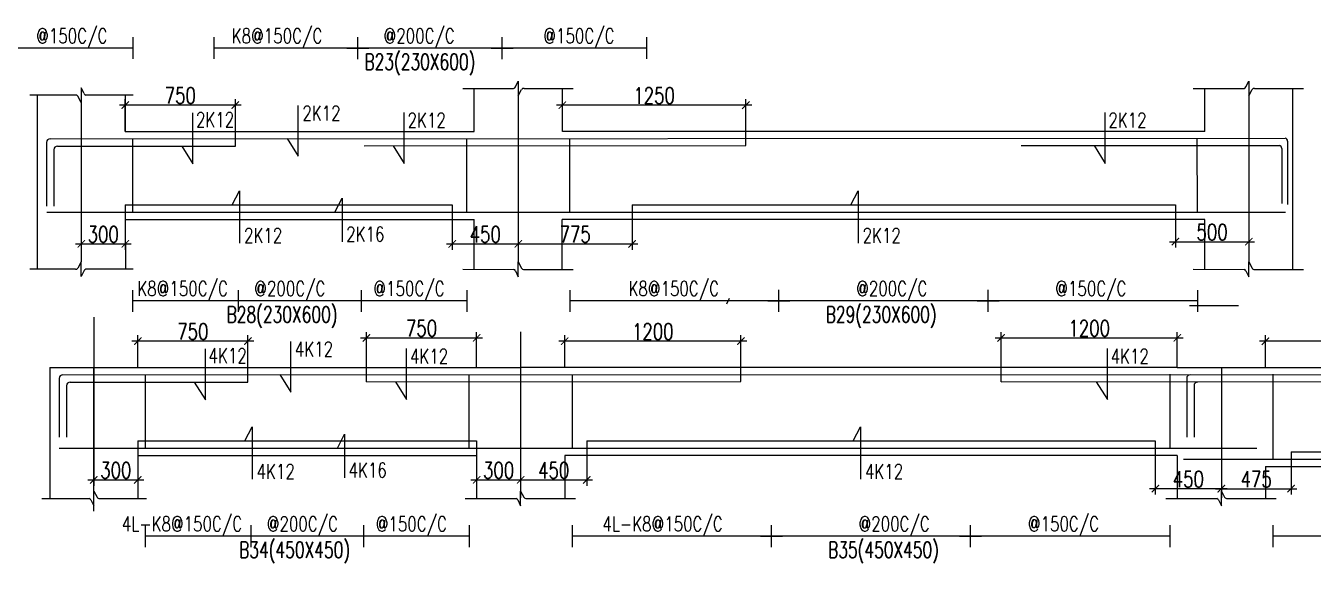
# Model space of a CAD drawing. Header units: inches. Extents: x 5501426 to 5570916, y 463710 to 505098.
# Drawn here: x 5518980 to 5527751, y 469138 to 472798 of the extents above; entities that cross this region are included whole.
import ezdxf

# ---------------------------------------------------------------- set-up
doc = ezdxf.new("R2010")
doc.units = ezdxf.units.IN
doc.header["$LTSCALE"] = 700
doc.header["$MEASUREMENT"] = 0
doc.header["$PDMODE"] = 2
doc.header["$PDSIZE"] = 75
doc.linetypes.add('CONTINULUS', pattern=[0])
doc.layers.get('0').update_dxf_attribs({"color": 1})
doc.layers.get('DEFPOINTS').update_dxf_attribs({"color": 250})
for name, color, linetype in [('COLUMN', 5, 'Continuous'), ('M-BEAM', 4, 'Continuous'), ('MC-ARROW', 8, 'Continuous'), ('MC-STIRRUPS-LINE', 252, 'Continuous'), ('STR-Beam Number', 6, 'Continuous'), ('STR-Column', 5, 'Continuous'), ('STR-Steel Text', 84, 'Continuous'), ('STR-STIRRUPS-LINE', 252, 'Continuous')]:
    doc.layers.add(name, color=color, linetype=linetype)
doc.layers.add('MC-DIMENTION', color=9, linetype='Continuous', lineweight=9)
doc.layers.add('STR-Reinf', color=2, linetype='Continuous', lineweight=15)
doc.styles.add('ROMANS', font='romans.shx', dxfattribs={"width": 0.75})
doc.styles.add('S', font='SIMPLEX.shx', dxfattribs={"width": 0.75})
doc.dimstyles.new('100-2.5', dxfattribs={"dimscale": 100, "dimtxt": 2.25, "dimasz": 1.25, "dimexe": 1.25, "dimexo": 1.2, "dimgap": 0.75, "dimtad": 1, "dimdec": 0, "dimzin": 9, "dimdsep": 46, "dimtxsty": 'ROMANS', "dimblk1": 'ARCHTICK', "dimblk2": 'ARCHTICK', "dimsah": 1, "dimcen": 0, "dimdle": 1.25, "dimclrd": 1, "dimclre": 1, "dimclrt": 3, "dimadec": 0, "dimazin": 0, "dimtfac": 1, "dimtdec": 0, "dimtmove": 0, "dimatfit": 3, "dimldrblk": 'ARCHTICK', "dimfxl": 1, "dimtolj": 1, "dimtzin": 0, "dimlwd": -1, "dimlwe": -1, "dimarcsym": 0})

# ---------------------------------------------------------------- blocks, each defined once
blk = doc.blocks.new('_ARCHTICK')
at = {"color": 0, "linetype": 'ByBlock', "const_width": 0.15}
blk.add_lwpolyline([(-0.5, -0.5), (0.5, 0.5)], dxfattribs=at)
blk = doc.blocks.new('*D892')
at = {"layer": 'DEFPOINTS', "color": 0, "linetype": 'CONTINULUS'}
for p in [(5519657.5, 472257.3), (5519657.5, 472078.2), (5520407.5, 471978.2)]:
    blk.add_point(p, dxfattribs=at)
at = {"layer": 'MC-DIMENTION', "color": 251}
for p, q in [((5520447.5, 472257.3), (5519617.5, 472257.3)), ((5519657.5, 472078.2), (5519657.5, 472297.3)), ((5520407.5, 471978.2), (5520407.5, 472297.3))]:
    blk.add_line(p, q, dxfattribs=at)
at = {"layer": 'MC-DIMENTION', "color": 251, "linetype": 'ByBlock', "xscale": 50, "yscale": 50, "zscale": 50, "rotation": 180}
blk.add_blockref('_ARCHTICK', (5519657.5, 472257.3), dxfattribs=at)
at = {"layer": 'MC-DIMENTION', "color": 251, "linetype": 'ByBlock', "xscale": 50, "yscale": 50, "zscale": 50}
blk.add_blockref('_ARCHTICK', (5520407.5, 472257.3), dxfattribs=at)
at = {"layer": 'MC-DIMENTION', "color": 3, "linetype": 'CONTINULUS', "ltscale": 0.05, "insert": (5520032.5, 472322.3), "char_height": 110, "attachment_point": 5, "style": 'ROMANS'}
blk.add_mtext('\\A1;750', dxfattribs=at)
blk = doc.blocks.new('*D893')
at = {"layer": 'DEFPOINTS', "color": 0, "linetype": 'CONTINULUS'}
for p in [(5519657.5, 471578.2), (5519357.8, 471527.4), (5519657.5, 471312.2)]:
    blk.add_point(p, dxfattribs=at)
at = {"layer": 'MC-DIMENTION', "color": 251}
for p, q in [((5519657.5, 471578.2), (5519657.5, 471272.2)), ((5519357.8, 471527.4), (5519357.8, 471272.2)), ((5519317.8, 471312.2), (5519697.5, 471312.2))]:
    blk.add_line(p, q, dxfattribs=at)
at = {"layer": 'MC-DIMENTION', "color": 251, "linetype": 'ByBlock', "xscale": 50, "yscale": 50, "zscale": 50, "rotation": 180}
blk.add_blockref('_ARCHTICK', (5519357.8, 471312.2), dxfattribs=at)
at = {"layer": 'MC-DIMENTION', "color": 251, "linetype": 'ByBlock', "xscale": 50, "yscale": 50, "zscale": 50}
blk.add_blockref('_ARCHTICK', (5519657.5, 471312.2), dxfattribs=at)
at = {"layer": 'MC-DIMENTION', "color": 3, "linetype": 'CONTINULUS', "ltscale": 0.05, "insert": (5519507.6, 471377.2), "char_height": 110, "attachment_point": 5, "style": 'ROMANS'}
blk.add_mtext('\\A1;300', dxfattribs=at)
blk = doc.blocks.new('*D894')
at = {"layer": 'DEFPOINTS', "color": 0, "linetype": 'CONTINULUS'}
for p in [(5523110.4, 471578.2), (5522335.2, 471527.4), (5523110.4, 471312.2)]:
    blk.add_point(p, dxfattribs=at)
at = {"layer": 'MC-DIMENTION', "color": 251}
for p, q in [((5523110.4, 471578.2), (5523110.4, 471272.2)), ((5522335.2, 471527.4), (5522335.2, 471272.2)), ((5522295.2, 471312.2), (5523150.4, 471312.2))]:
    blk.add_line(p, q, dxfattribs=at)
at = {"layer": 'MC-DIMENTION', "color": 251, "linetype": 'ByBlock', "xscale": 50, "yscale": 50, "zscale": 50, "rotation": 180}
blk.add_blockref('_ARCHTICK', (5522335.2, 471312.2), dxfattribs=at)
at = {"layer": 'MC-DIMENTION', "color": 251, "linetype": 'ByBlock', "xscale": 50, "yscale": 50, "zscale": 50}
blk.add_blockref('_ARCHTICK', (5523110.4, 471312.2), dxfattribs=at)
at = {"layer": 'MC-DIMENTION', "color": 3, "linetype": 'CONTINULUS', "ltscale": 0.05, "insert": (5522722.8, 471377.2), "char_height": 110, "attachment_point": 5, "style": 'ROMANS'}
blk.add_mtext('\\A1;775', dxfattribs=at)
blk = doc.blocks.new('*D895')
at = {"layer": 'DEFPOINTS', "color": 0, "linetype": 'CONTINULUS'}
for p in [(5522635.3, 472256.8), (5522635.3, 472078.2), (5523885.4, 471981.9)]:
    blk.add_point(p, dxfattribs=at)
at = {"layer": 'MC-DIMENTION', "color": 251}
for p, q in [((5523925.4, 472256.8), (5522595.3, 472256.8)), ((5522635.3, 472078.2), (5522635.3, 472296.8)), ((5523885.4, 471981.9), (5523885.4, 472296.8))]:
    blk.add_line(p, q, dxfattribs=at)
at = {"layer": 'MC-DIMENTION', "color": 251, "linetype": 'ByBlock', "xscale": 50, "yscale": 50, "zscale": 50, "rotation": 180}
blk.add_blockref('_ARCHTICK', (5522635.3, 472256.8), dxfattribs=at)
at = {"layer": 'MC-DIMENTION', "color": 251, "linetype": 'ByBlock', "xscale": 50, "yscale": 50, "zscale": 50}
blk.add_blockref('_ARCHTICK', (5523885.4, 472256.8), dxfattribs=at)
at = {"layer": 'MC-DIMENTION', "color": 3, "linetype": 'CONTINULUS', "ltscale": 0.05, "insert": (5523260.4, 472321.8), "char_height": 110, "attachment_point": 5, "style": 'ROMANS'}
blk.add_mtext('\\A1;1250', dxfattribs=at)
blk = doc.blocks.new('*D899')
at = {"layer": 'DEFPOINTS', "color": 0, "linetype": 'CONTINULUS'}
for p in [(5521885.1, 471578.2), (5522335.2, 471527.4), (5522335.2, 471312.2)]:
    blk.add_point(p, dxfattribs=at)
at = {"layer": 'MC-DIMENTION', "color": 251}
for p, q in [((5521885.1, 471578.2), (5521885.1, 471272.2)), ((5522335.2, 471527.4), (5522335.2, 471272.2)), ((5521845.1, 471312.2), (5522375.2, 471312.2))]:
    blk.add_line(p, q, dxfattribs=at)
at = {"layer": 'MC-DIMENTION', "color": 251, "linetype": 'ByBlock', "xscale": 50, "yscale": 50, "zscale": 50, "rotation": 180}
blk.add_blockref('_ARCHTICK', (5521885.1, 471312.2), dxfattribs=at)
at = {"layer": 'MC-DIMENTION', "color": 251, "linetype": 'ByBlock', "xscale": 50, "yscale": 50, "zscale": 50}
blk.add_blockref('_ARCHTICK', (5522335.2, 471312.2), dxfattribs=at)
at = {"layer": 'MC-DIMENTION', "color": 3, "linetype": 'CONTINULUS', "ltscale": 0.05, "insert": (5522110.1, 471377.2), "char_height": 110, "attachment_point": 5, "style": 'ROMANS'}
blk.add_mtext('\\A1;450', dxfattribs=at)
blk = doc.blocks.new('*D900')
at = {"layer": 'DEFPOINTS', "color": 0, "linetype": 'CONTINULUS'}
for p in [(5526811.7, 471578.2), (5527311.8, 471528.2), (5527311.8, 471327.3)]:
    blk.add_point(p, dxfattribs=at)
at = {"layer": 'MC-DIMENTION', "color": 251}
for p, q in [((5526811.7, 471578.2), (5526811.7, 471287.3)), ((5527311.8, 471528.2), (5527311.8, 471287.3)), ((5526771.7, 471327.3), (5527351.8, 471327.3))]:
    blk.add_line(p, q, dxfattribs=at)
at = {"layer": 'MC-DIMENTION', "color": 251, "linetype": 'ByBlock', "xscale": 50, "yscale": 50, "zscale": 50, "rotation": 180}
blk.add_blockref('_ARCHTICK', (5526811.7, 471327.3), dxfattribs=at)
at = {"layer": 'MC-DIMENTION', "color": 251, "linetype": 'ByBlock', "xscale": 50, "yscale": 50, "zscale": 50}
blk.add_blockref('_ARCHTICK', (5527311.8, 471327.3), dxfattribs=at)
at = {"layer": 'MC-DIMENTION', "color": 3, "linetype": 'CONTINULUS', "ltscale": 0.05, "insert": (5527061.7, 471392.3), "char_height": 110, "attachment_point": 5, "style": 'ROMANS'}
blk.add_mtext('\\A1;500', dxfattribs=at)
blk = doc.blocks.new('*D923')
at = {"layer": 'DEFPOINTS', "color": 0, "linetype": 'CONTINULUS'}
for p in [(5519743, 470650.4), (5519743, 470471.3), (5520493, 470371.3)]:
    blk.add_point(p, dxfattribs=at)
at = {"layer": 'MC-DIMENTION', "color": 251}
for p, q in [((5519743, 470471.3), (5519743, 470690.4)), ((5520493, 470371.3), (5520493, 470690.4)), ((5520533, 470650.4), (5519703, 470650.4))]:
    blk.add_line(p, q, dxfattribs=at)
at = {"layer": 'MC-DIMENTION', "color": 251, "linetype": 'ByBlock', "xscale": 50, "yscale": 50, "zscale": 50, "rotation": 180}
blk.add_blockref('_ARCHTICK', (5519743, 470650.4), dxfattribs=at)
at = {"layer": 'MC-DIMENTION', "color": 251, "linetype": 'ByBlock', "xscale": 50, "yscale": 50, "zscale": 50}
blk.add_blockref('_ARCHTICK', (5520493, 470650.4), dxfattribs=at)
at = {"layer": 'MC-DIMENTION', "color": 3, "linetype": 'CONTINULUS', "ltscale": 0.05, "insert": (5520118, 470715.4), "char_height": 110, "attachment_point": 5, "style": 'ROMANS'}
blk.add_mtext('\\A1;750', dxfattribs=at)
blk = doc.blocks.new('*D924')
at = {"layer": 'DEFPOINTS', "color": 0, "linetype": 'CONTINULUS'}
for p in [(5519743, 469971.3), (5519443.2, 469920.6), (5519743, 469705.4)]:
    blk.add_point(p, dxfattribs=at)
at = {"layer": 'MC-DIMENTION', "color": 251}
for p, q in [((5519743, 469971.3), (5519743, 469665.4)), ((5519443.2, 469920.6), (5519443.2, 469665.4)), ((5519403.2, 469705.4), (5519783, 469705.4))]:
    blk.add_line(p, q, dxfattribs=at)
at = {"layer": 'MC-DIMENTION', "color": 251, "linetype": 'ByBlock', "xscale": 50, "yscale": 50, "zscale": 50, "rotation": 180}
blk.add_blockref('_ARCHTICK', (5519443.2, 469705.4), dxfattribs=at)
at = {"layer": 'MC-DIMENTION', "color": 251, "linetype": 'ByBlock', "xscale": 50, "yscale": 50, "zscale": 50}
blk.add_blockref('_ARCHTICK', (5519743, 469705.4), dxfattribs=at)
at = {"layer": 'MC-DIMENTION', "color": 3, "linetype": 'CONTINULUS', "ltscale": 0.05, "insert": (5519593.1, 469770.4), "char_height": 110, "attachment_point": 5, "style": 'ROMANS'}
blk.add_mtext('\\A1;300', dxfattribs=at)
blk = doc.blocks.new('*D925')
at = {"layer": 'DEFPOINTS', "color": 0, "linetype": 'CONTINULUS'}
for p in [(5522801.4, 469971.3), (5522351.1, 469871.3), (5522801.4, 469705.3)]:
    blk.add_point(p, dxfattribs=at)
at = {"layer": 'MC-DIMENTION', "color": 251}
for p, q in [((5522801.4, 469971.3), (5522801.4, 469665.3)), ((5522351.1, 469871.3), (5522351.1, 469665.3)), ((5522311.1, 469705.3), (5522841.4, 469705.3))]:
    blk.add_line(p, q, dxfattribs=at)
at = {"layer": 'MC-DIMENTION', "color": 251, "linetype": 'ByBlock', "xscale": 50, "yscale": 50, "zscale": 50, "rotation": 180}
blk.add_blockref('_ARCHTICK', (5522351.1, 469705.3), dxfattribs=at)
at = {"layer": 'MC-DIMENTION', "color": 251, "linetype": 'ByBlock', "xscale": 50, "yscale": 50, "zscale": 50}
blk.add_blockref('_ARCHTICK', (5522801.4, 469705.3), dxfattribs=at)
at = {"layer": 'MC-DIMENTION', "color": 3, "linetype": 'CONTINULUS', "ltscale": 0.05, "insert": (5522576.3, 469770.3), "char_height": 110, "attachment_point": 5, "style": 'ROMANS'}
blk.add_mtext('\\A1;450', dxfattribs=at)
blk = doc.blocks.new('*D926')
at = {"layer": 'DEFPOINTS', "color": 0, "linetype": 'CONTINULUS'}
for p in [(5522651.4, 470649.9), (5522651.4, 470471.3), (5523851.4, 470375.1)]:
    blk.add_point(p, dxfattribs=at)
at = {"layer": 'MC-DIMENTION', "color": 251}
for p, q in [((5522651.4, 470471.3), (5522651.4, 470689.9)), ((5523851.4, 470375.1), (5523851.4, 470689.9)), ((5523891.4, 470649.9), (5522611.4, 470649.9))]:
    blk.add_line(p, q, dxfattribs=at)
at = {"layer": 'MC-DIMENTION', "color": 251, "linetype": 'ByBlock', "xscale": 50, "yscale": 50, "zscale": 50, "rotation": 180}
blk.add_blockref('_ARCHTICK', (5522651.4, 470649.9), dxfattribs=at)
at = {"layer": 'MC-DIMENTION', "color": 251, "linetype": 'ByBlock', "xscale": 50, "yscale": 50, "zscale": 50}
blk.add_blockref('_ARCHTICK', (5523851.4, 470649.9), dxfattribs=at)
at = {"layer": 'MC-DIMENTION', "color": 3, "linetype": 'CONTINULUS', "ltscale": 0.05, "insert": (5523251.4, 470714.9), "char_height": 110, "attachment_point": 5, "style": 'ROMANS'}
blk.add_mtext('\\A1;1200', dxfattribs=at)
blk = doc.blocks.new('*D927')
at = {"layer": 'DEFPOINTS', "color": 0, "linetype": 'CONTINULUS'}
for p in [(5522051.1, 469971.3), (5522351.2, 469920.6), (5522351.2, 469705.4)]:
    blk.add_point(p, dxfattribs=at)
at = {"layer": 'MC-DIMENTION', "color": 251}
for p, q in [((5522051.1, 469971.3), (5522051.1, 469665.4)), ((5522351.2, 469920.6), (5522351.2, 469665.4)), ((5522011.1, 469705.4), (5522391.2, 469705.4))]:
    blk.add_line(p, q, dxfattribs=at)
at = {"layer": 'MC-DIMENTION', "color": 251, "linetype": 'ByBlock', "xscale": 50, "yscale": 50, "zscale": 50, "rotation": 180}
blk.add_blockref('_ARCHTICK', (5522051.1, 469705.4), dxfattribs=at)
at = {"layer": 'MC-DIMENTION', "color": 251, "linetype": 'ByBlock', "xscale": 50, "yscale": 50, "zscale": 50}
blk.add_blockref('_ARCHTICK', (5522351.2, 469705.4), dxfattribs=at)
at = {"layer": 'MC-DIMENTION', "color": 3, "linetype": 'CONTINULUS', "ltscale": 0.05, "insert": (5522201.2, 469770.4), "char_height": 110, "attachment_point": 5, "style": 'ROMANS'}
blk.add_mtext('\\A1;300', dxfattribs=at)
blk = doc.blocks.new('*D928')
at = {"layer": 'DEFPOINTS', "color": 0, "linetype": 'CONTINULUS'}
for p in [(5526675, 469971.3), (5527125.1, 469846.3), (5527125.1, 469645.8)]:
    blk.add_point(p, dxfattribs=at)
at = {"layer": 'MC-DIMENTION', "color": 251}
for p, q in [((5526675, 469971.3), (5526675, 469605.8)), ((5527125.1, 469846.3), (5527125.1, 469605.8)), ((5526635, 469645.8), (5527165.1, 469645.8))]:
    blk.add_line(p, q, dxfattribs=at)
at = {"layer": 'MC-DIMENTION', "color": 251, "linetype": 'ByBlock', "xscale": 50, "yscale": 50, "zscale": 50, "rotation": 180}
blk.add_blockref('_ARCHTICK', (5526675, 469645.8), dxfattribs=at)
at = {"layer": 'MC-DIMENTION', "color": 251, "linetype": 'ByBlock', "xscale": 50, "yscale": 50, "zscale": 50}
blk.add_blockref('_ARCHTICK', (5527125.1, 469645.8), dxfattribs=at)
at = {"layer": 'MC-DIMENTION', "color": 3, "linetype": 'CONTINULUS', "ltscale": 0.05, "insert": (5526900, 469710.8), "char_height": 110, "attachment_point": 5, "style": 'ROMANS'}
blk.add_mtext('\\A1;450', dxfattribs=at)
blk = doc.blocks.new('*D930')
at = {"layer": 'DEFPOINTS', "color": 0, "linetype": 'CONTINULUS'}
for p in [(5522051.1, 470672.3), (5522051.1, 470471.3), (5521301.1, 470374)]:
    blk.add_point(p, dxfattribs=at)
at = {"layer": 'MC-DIMENTION', "color": 251}
for p, q in [((5521261.1, 470672.3), (5522091.1, 470672.3)), ((5521301.1, 470374), (5521301.1, 470712.3)), ((5522051.1, 470471.3), (5522051.1, 470712.3))]:
    blk.add_line(p, q, dxfattribs=at)
at = {"layer": 'MC-DIMENTION', "color": 251, "linetype": 'ByBlock', "xscale": 50, "yscale": 50, "zscale": 50, "rotation": 180}
blk.add_blockref('_ARCHTICK', (5521301.1, 470672.3), dxfattribs=at)
at = {"layer": 'MC-DIMENTION', "color": 251, "linetype": 'ByBlock', "xscale": 50, "yscale": 50, "zscale": 50}
blk.add_blockref('_ARCHTICK', (5522051.1, 470672.3), dxfattribs=at)
at = {"layer": 'MC-DIMENTION', "color": 3, "linetype": 'CONTINULUS', "ltscale": 0.05, "insert": (5521676.1, 470737.3), "char_height": 110, "attachment_point": 5, "style": 'ROMANS'}
blk.add_mtext('\\A1;750', dxfattribs=at)
blk = doc.blocks.new('*D931')
at = {"layer": 'DEFPOINTS', "color": 0, "linetype": 'CONTINULUS'}
for p in [(5527425.1, 470649.9), (5527425.1, 470471.3), (5528650.1, 470375.1)]:
    blk.add_point(p, dxfattribs=at)
at = {"layer": 'MC-DIMENTION', "color": 251}
for p, q in [((5527425.1, 470471.3), (5527425.1, 470689.9)), ((5528650.1, 470375.1), (5528650.1, 470689.9)), ((5528690.1, 470649.9), (5527385.1, 470649.9))]:
    blk.add_line(p, q, dxfattribs=at)
at = {"layer": 'MC-DIMENTION', "color": 251, "linetype": 'ByBlock', "xscale": 50, "yscale": 50, "zscale": 50, "rotation": 180}
blk.add_blockref('_ARCHTICK', (5527425.1, 470649.9), dxfattribs=at)
at = {"layer": 'MC-DIMENTION', "color": 251, "linetype": 'ByBlock', "xscale": 50, "yscale": 50, "zscale": 50}
blk.add_blockref('_ARCHTICK', (5528650.1, 470649.9), dxfattribs=at)
at = {"layer": 'MC-DIMENTION', "color": 3, "linetype": 'CONTINULUS', "ltscale": 0.05, "insert": (5528037.6, 470714.9), "char_height": 110, "attachment_point": 5, "style": 'ROMANS'}
blk.add_mtext('\\A1;1225', dxfattribs=at)
blk = doc.blocks.new('*D932')
at = {"layer": 'DEFPOINTS', "color": 0, "linetype": 'CONTINULUS'}
for p in [(5526824.8, 470672.3), (5526824.8, 470471.3), (5525624.8, 470374)]:
    blk.add_point(p, dxfattribs=at)
at = {"layer": 'MC-DIMENTION', "color": 251}
for p, q in [((5525584.8, 470672.3), (5526864.8, 470672.3)), ((5525624.8, 470374), (5525624.8, 470712.3)), ((5526824.8, 470471.3), (5526824.8, 470712.3))]:
    blk.add_line(p, q, dxfattribs=at)
at = {"layer": 'MC-DIMENTION', "color": 251, "linetype": 'ByBlock', "xscale": 50, "yscale": 50, "zscale": 50, "rotation": 180}
blk.add_blockref('_ARCHTICK', (5525624.8, 470672.3), dxfattribs=at)
at = {"layer": 'MC-DIMENTION', "color": 251, "linetype": 'ByBlock', "xscale": 50, "yscale": 50, "zscale": 50}
blk.add_blockref('_ARCHTICK', (5526824.8, 470672.3), dxfattribs=at)
at = {"layer": 'MC-DIMENTION', "color": 3, "linetype": 'CONTINULUS', "ltscale": 0.05, "insert": (5526224.8, 470737.3), "char_height": 110, "attachment_point": 5, "style": 'ROMANS'}
blk.add_mtext('\\A1;1200', dxfattribs=at)
blk = doc.blocks.new('*D934')
at = {"layer": 'DEFPOINTS', "color": 0, "linetype": 'CONTINULUS'}
for p in [(5527600.1, 469896.3), (5527124.8, 469796.3), (5527600.1, 469645.5)]:
    blk.add_point(p, dxfattribs=at)
at = {"layer": 'MC-DIMENTION', "color": 251}
for p, q in [((5527600.1, 469896.3), (5527600.1, 469605.5)), ((5527124.8, 469796.3), (5527124.8, 469605.5)), ((5527084.8, 469645.5), (5527640.1, 469645.5))]:
    blk.add_line(p, q, dxfattribs=at)
at = {"layer": 'MC-DIMENTION', "color": 251, "linetype": 'ByBlock', "xscale": 50, "yscale": 50, "zscale": 50, "rotation": 180}
blk.add_blockref('_ARCHTICK', (5527124.8, 469645.5), dxfattribs=at)
at = {"layer": 'MC-DIMENTION', "color": 251, "linetype": 'ByBlock', "xscale": 50, "yscale": 50, "zscale": 50}
blk.add_blockref('_ARCHTICK', (5527600.1, 469645.5), dxfattribs=at)
at = {"layer": 'MC-DIMENTION', "color": 3, "linetype": 'CONTINULUS', "ltscale": 0.05, "insert": (5527362.4, 469710.5), "char_height": 110, "attachment_point": 5, "style": 'ROMANS'}
blk.add_mtext('\\A1;475', dxfattribs=at)

msp = doc.modelspace()

# ---------------------------------------------------------------- linework, layer by layer
at = {"color": 8, "linetype": 'ByBlock', "lineweight": 0}
for p, q in [((5519710.1, 472645.1, -100150.3), (5517205, 472645.1, -87005.5)), ((5523208.1, 472645.1, 146.2), (5520260.7, 472645.1, 12291.2)), ((5519377.2, 472335.2, -17), (5519357.4, 472375.3, -17)), ((5519357.4, 472375.3, -17), (5519357.4, 472274.4, -17)), ((5521956.6, 472370.8, 13002.2), (5522303.6, 472370.9, 12990.7)), ((5522315.3, 472380.9, 12990.7), (5522335.1, 472421, 12990.7)), ((5522335.1, 472421, 12990.7), (5522335.1, 472320.1, 12990.7)), ((5522335.1, 472320.1, 12990.7), (5522357.3, 472362.8, 12990.7)), ((5522374.7, 472370.9, 12990.7), (5522708.7, 472371, 12970.9)), ((5526933.2, 472370.8, 12686.2), (5527280.2, 472370.9, 12672.2)), ((5527292, 472380.9, 12672.2), (5527311.8, 472421, 12672.2)), ((5527311.8, 472421, 12672.2), (5527311.8, 472320.1, 12672.2)), ((5527311.8, 472320.1, 12672.2), (5527334, 472362.8, 12672.2)), ((5527351.4, 472370.9, 12672.2), (5527685.2, 472371, 12647.2)), ((5519317.8, 472325.2, -17), (5519006.8, 472325.2, -18)), ((5519357.4, 472274.4, -17), (5519335.2, 472317.1, -17)), ((5519357.4, 472274.4, -17), (5519357.9, 471189.9, -9.5)), ((5519712, 472325.3, -30.4), (5519388.9, 472325.2, -17)), ((5522335.1, 472320.1, 12990.7), (5522335.1, 471189.6, 12990.7)), ((5527311.8, 472320.1, 12672.2), (5527311.8, 471189.6, 12672.2)), ((5519317.9, 471140, 0.1), (5519007, 471140, -0.9)), ((5519357.5, 471190.8, 0.1), (5519335.3, 471148, 0.1)), ((5519357.5, 471089.8, 0.1), (5519357.5, 471190.8, 0.1)), ((5519377.3, 471130, 0.1), (5519357.5, 471089.8, 0.1)), ((5519712.2, 471139.9, -13.3), (5519389.1, 471139.9, 0.1)), ((5521956.6, 471139.1, 13002.2), (5522303.6, 471138.8, 12990.7)), ((5522315.3, 471128.8, 12990.7), (5522335.1, 471088.7, 12990.7)), ((5522335.1, 471088.7, 12990.7), (5522335.1, 471189.6, 12990.7)), ((5522335.1, 471189.6, 12990.7), (5522357.3, 471146.9, 12990.7)), ((5522374.7, 471138.8, 12990.7), (5522708.7, 471138.9, 12970.9)), ((5526933.2, 471139.1, 12686.2), (5527280.2, 471138.8, 12672.2)), ((5527292, 471128.8, 12672.2), (5527311.8, 471088.7, 12672.2)), ((5527311.8, 471088.7, 12672.2), (5527311.8, 471189.6, 12672.2)), ((5527311.8, 471189.6, 12672.2), (5527334, 471146.9, 12672.2)), ((5527351.4, 471138.8, 12672.2), (5527685.2, 471138.9, 12647.2)), ((5523755.4, 470903.4, 12691.7), (5523775.2, 470943.5, 12691.7)), ((5521985.1, 470924.1, 13013.3), (5519707.5, 470924.1, -21.9)), ((5526961.4, 470924.1, 12639.9), (5522685.4, 470924.1, 12990.7)), ((5526908.1, 470893.4, 12379.5), (5527242.1, 470893.5, 12359.7)), ((5522351.2, 470713.3, -1069.7), (5522351.2, 469582.8, -1069.7)), ((5527125.1, 470471.3, -1524.3), (5527125.1, 469582.8, -1524.3)), ((5519442.9, 469528.5, -164.5), (5519442.9, 469629.4, -164.5)), ((5519442.9, 469629.4, -164.5), (5519465.1, 469586.7, -164.5)), ((5522351.2, 469528.5, -1069.7), (5522351.2, 469629.4, -1069.7)), ((5522351.2, 469629.4, -1069.7), (5522373.4, 469586.7, -1069.7)), ((5527124.8, 469528.5, -1518), (5527124.8, 469629.4, -1518)), ((5527124.8, 469629.4, -1518), (5527147, 469586.7, -1518)), ((5519090.2, 469578.7, -743.6), (5519411.3, 469578.6, -164.5)), ((5519423.1, 469568.6, -164.5), (5519442.9, 469528.5, -164.5)), ((5519482.5, 469578.6, -164.5), (5519801.8, 469578.5, -782.6)), ((5521972.6, 469578.7, -1058.3), (5522319.6, 469578.6, -1069.7)), ((5522331.4, 469568.6, -1069.7), (5522351.2, 469528.5, -1069.7)), ((5522390.8, 469578.6, -1069.7), (5522724.8, 469578.5, -1089.5)), ((5526746.3, 469578.7, -1506.6), (5527093.3, 469578.6, -1518)), ((5527105, 469568.6, -1518), (5527124.8, 469528.5, -1518)), ((5527164.4, 469578.6, -1518), (5527498.4, 469578.5, -1537.8)), ((5522001.1, 469322.1, -1047.2), (5519793, 469322.1, -1059.8)), ((5526774.7, 469322.1, -1556.7), (5522701.4, 469322.1, -1069.7)), ((5531772.3, 469322.1, 12523.9), (5527475.5, 469322.1, -1388.2))]:
    msp.add_line(p, q, dxfattribs=at)
for centre, radius, start, end in [((5522299.8, 472387.3, 12990.7), 16.8, 282.864, 337.63999), ((5522371.9, 472354.1, 12990.7), 17, 80.51878, 149.1919), ((5527276.5, 472387.3, 12672.2), 16.8, 282.864, 337.63999), ((5527348.6, 472354.1, 12672.2), 17, 80.51878, 149.1919), ((5519320.6, 472308.4, -17), 17, 30.8081, 99.48122), ((5519392.7, 472341.5, -17), 16.8, 202.36001, 257.136), ((5519320.7, 471156.7, 0.1), 17, 260.51878, 329.1919), ((5519392.8, 471123.6, 0.1), 16.8, 102.864, 157.63999), ((5522299.8, 471122.4, 12990.7), 16.8, 22.36001, 77.136), ((5522371.9, 471155.6, 12990.7), 17, 210.8081, 279.48122), ((5527276.5, 471122.4, 12672.2), 16.8, 22.36001, 77.136), ((5527348.6, 471155.6, 12672.2), 17, 210.8081, 279.48122), ((5519407.6, 469562.2, -164.5), 16.8, 22.36001, 77.136), ((5519479.7, 469595.4, -164.5), 17, 210.8081, 279.48122), ((5522315.9, 469562.2, -1069.7), 16.8, 22.36001, 77.136), ((5522388, 469595.4, -1069.7), 17, 210.8081, 279.48122), ((5527089.5, 469562.2, -1518), 16.8, 22.36001, 77.136), ((5527161.6, 469595.4, -1518), 17, 210.8081, 279.48122)]:
    msp.add_arc(centre, radius, start, end, dxfattribs=at)
at = {"layer": 'COLUMN'}
for p, q in [((5519057.4, 472325.2, -16.8), (5519057.5, 471140, -11.6)), ((5519657.5, 472325.3, -20.1), (5519657.5, 472078.2, -17)), ((5519657.5, 471478.2, -17), (5519658.1, 471139.9, -6.1))]:
    msp.add_line(p, q, dxfattribs=at)
at = {"layer": 'M-BEAM'}
for p, q in [((5519657.5, 472078.2, -17), (5520437.5, 472078.2, -16.4)), ((5520437.5, 472078, -16.2), (5522035.1, 472078.2, 12982.2)), ((5527011.7, 472078, 12674.2), (5522635.3, 472078.2, 12991.6)), ((5519657.5, 471478.2, -16.9), (5522035.1, 471478.2, 12982.1)), ((5527011.7, 471478.2, 12670.8), (5522635.2, 471478.2, 12991.5)), ((5519142.9, 470471.3, -1055.3), (5520523, 470471.3, -1054.3)), ((5520523, 470471.2, -1054.1), (5522350.8, 470471.4, -1082.9)), ((5526825, 470471.1, -1522.3), (5522351.2, 470471.4, -1036.3)), ((5526824.8, 470471.1, -1522.3), (5532169.8, 470471.1, 12523.9)), ((5519743, 469871.3, -1054.8), (5522051.1, 469871.3, -1078.3)), ((5526825, 469871.3, -1525.8), (5522651.3, 469871.3, -1069)), ((5527425, 469796.3, -1514.5), (5531822.4, 469796.3, 12515.6))]:
    msp.add_line(p, q, dxfattribs=at)
at = {"layer": 'MC-ARROW', "lineweight": 13}
for points, elevation in [([(5520761.4, 472029.6), (5520836.6, 471908.8), (5520836.6, 472255.2)], -39.4), ([(5520042.4, 471978.2), (5520117.6, 471857.5), (5520117.6, 472203.8)], -10.3), ([(5521483.3, 471980.8), (5521558.5, 471860.1), (5521558.5, 472206.4)], -62.7), ([(5526257.6, 471981.3), (5526332.8, 471860.6), (5526332.8, 472207)], -61.9), ([(5520385.7, 471578.2), (5520435.7, 471674.4), (5520435.7, 471317.2)], -8.6), ([(5524600.1, 471578.2), (5524650, 471674.4), (5524650, 471317.2)], -12.3), ([(5521086.3, 471528.2), (5521136.2, 471624.4), (5521136.2, 471326.6)], -16.2), ([(5520127.9, 470371.3), (5520203.1, 470250.6), (5520203.1, 470597)], -1048.2), ([(5520710.2, 470422.7), (5520785.3, 470302), (5520785.3, 470648.4)], -1077.3), ([(5521499.4, 470373.9), (5521574.5, 470253.2), (5521574.5, 470599.6)], -1100.6), ([(5526273, 470373.9), (5526348.2, 470253.2), (5526348.2, 470599.6)], -513.8), ([(5520471.2, 469971.3), (5520521.1, 470067.6), (5520521.1, 469710.4)], -1046.5), ([(5524616.2, 469971.3), (5524666.1, 470067.6), (5524666.1, 469710.4)], -1050.2), ([(5521102.4, 469921.3), (5521152.3, 470017.6), (5521152.3, 469719.8)], -1054.1)]:
    msp.add_lwpolyline(points, dxfattribs=dict(at, elevation=elevation))
at = {"layer": 'MC-STIRRUPS-LINE', "lineweight": 13}
for p, q in [((5519707.5, 470998, -18.7), (5519707.5, 470850.3, -18.7)), ((5520427.9, 470998, -11.3), (5520427.9, 470850.3, -11.3)), ((5521264.7, 470998, 13002.6), (5521264.7, 470850.3, 13002.6)), ((5521985.1, 470998, 13013.3), (5521985.1, 470850.3, 13013.3)), ((5522685.4, 470998, 12994), (5522685.4, 470850.3, 12994)), ((5526961.4, 470998, 12639.9), (5526961.4, 470850.3, 12639.9)), ((5519793, 469396, -1056.6), (5519793, 469248.2, -1056.6)), ((5520513.4, 469396, -1049.2), (5520513.4, 469248.2, -1049.2)), ((5521280.7, 469396, -1057.8), (5521280.7, 469248.2, -1057.8)), ((5522001.1, 469396, -1047.2), (5522001.1, 469248.2, -1047.2)), ((5522701.4, 469396, -1066.5), (5522701.4, 469248.2, -1066.5)), ((5526774.7, 469396, -1556.7), (5526774.7, 469248.2, -1556.7)), ((5527475.5, 469396, -1385), (5527475.5, 469248.2, -1385))]:
    msp.add_line(p, q, dxfattribs=at)
at = {"layer": 'STR-Column'}
for p, q in [((5522035.1, 472078.2, 12983), (5522035, 472370.9, 12995.5)), ((5522635.3, 472078.2, 12994.2), (5522635.4, 472371, 12999.1)), ((5527011.7, 472078.2, 12667), (5527011.6, 472370.9, 12679.5)), ((5527611.7, 471138.9, 12657.3), (5527611.9, 472371, 12675.4)), ((5522035.1, 471139, 12993.6), (5522035.1, 471478.2, 12978.6)), ((5522635.2, 471138.9, 12981), (5522635.2, 471478.2, 12986.6)), ((5527011.7, 471139, 12677.6), (5527011.7, 471478.2, 12662.7)), ((5519142.9, 470471.3, -763.4), (5519142.9, 469578.6, -753.6)), ((5519742.9, 469871.3, -167), (5519743, 469578.5, -158.6)), ((5522051.1, 469871.3, -1077.5), (5522051.1, 469578.6, -1065)), ((5522651.4, 469871.3, -1066.3), (5522651.5, 469578.5, -1061.4)), ((5526824.8, 469871.3, -1525.8), (5526824.7, 469578.6, -1513.3)), ((5527425, 469796.3, -1514.5), (5527425.1, 469578.5, -1509.6))]:
    msp.add_line(p, q, dxfattribs=at)
at = {"layer": 'STR-Reinf', "ltscale": 2}
for p, q in [((5519121.5, 472003.2, -7.9), (5519121.5, 471568.2, -7.9)), ((5519146.5, 472028.2, -7.9), (5527560, 472031.4, 12613.7)), ((5519707.5, 472028.6, -16.9), (5519707.5, 471528.2, -17)), ((5521985, 471528.2, 12974.2), (5521984.4, 472029.7, 12918.7)), ((5522685.4, 471528.2, 12983.6), (5522686, 472029.9, 12928)), ((5526961.6, 471528.2, 12658.3), (5526961, 472031, 12602.5)), ((5519171.5, 471953.2, -7.9), (5519171.5, 471568.2, -7.9)), ((5519196.5, 471978.2, -7.9), (5520407.5, 471978.2, -15.5)), ((5521285.1, 471980.8, 12937.7), (5523885.4, 471981.9, 12913.1)), ((5525761.7, 471981.3, 12625.1), (5527523.5, 471982, 12607.6)), ((5519657.5, 471578.2, -17), (5521885.1, 471578.2, 12988.4)), ((5523110.4, 471578.2, 12995.7), (5526811.7, 471578.2, 12668)), ((5519122.2, 471528.2, -8.1), (5527561.9, 471528.2, 12668.8)), ((5519232, 470421.3, -1046.3), (5532118.2, 470424.6, 11424.1)), ((5519793, 470421.8, -1054.8), (5519793, 469921.3, -1054.9)), ((5522001, 469921.3, -1086.2), (5522000.5, 470422.9, -1141.8)), ((5522702.1, 470423, -1132.5), (5522702.1, 469921.3, -1132.5)), ((5526774.3, 470424.2, -1594), (5526774.3, 469921.3, -1594)), ((5527475.4, 470424.2, -1594), (5527475.4, 469846.3, -1594)), ((5519207, 470396.3, -1046.3), (5519207, 469995.2, -1046.3)), ((5519257, 470346.3, -1046.3), (5519257, 469995.2, -1046.3)), ((5519282, 470371.3, -1046.3), (5520493, 470371.3, -1053.5)), ((5521301.1, 470374, -1122.7), (5523851.4, 470375.1, -1147.3)), ((5525624.8, 470374, -536), (5528650.1, 470375.1, -560.6)), ((5526888.8, 470396.3, -474.7), (5526888.8, 469995.2, -474.7)), ((5526938.8, 470346.3, -474.7), (5526938.8, 469995.2, -474.7)), ((5519743, 469971.3, -1054.9), (5522051.1, 469971.3, -1072)), ((5522801.4, 469971.3, -1064.8), (5526675, 469971.3, -1528.5)), ((5519207.7, 469921.3, -1046), (5527365.8, 469921.3, 11782.5)), ((5527600.1, 469896.3, -478.1), (5531521.7, 469896.3, -941.8)), ((5526867.4, 469846.3, -1514.5), (5532132.3, 469846.3, 12515.6))]:
    msp.add_line(p, q, dxfattribs=at)
at = {"layer": 'STR-Reinf'}
for p, q in [((5527575.7, 472011.4, 12613.6), (5527575.7, 471580.7, 12613.6)), ((5527536, 471962, 12609.6), (5527536, 471587.9, 12609.6))]:
    msp.add_line(p, q, dxfattribs=at)
at = {"layer": 'STR-Reinf', "ltscale": 2, "extrusion": (0.00105, 0, 0.999999)}
for centre in [(5519143.5, 472003.2, 5788.8), (5519193.5, 471953.2, 5788.9)]:
    msp.add_arc(centre, 25, 90, 180, dxfattribs=at)
at = {"layer": 'STR-Reinf', "extrusion": (0.622407, -1.0112e-10, 0.782693)}
msp.add_arc((472011.4, -4318526.3, 3450276.8), 20, 270, 0.02097, dxfattribs=at)
at = {"layer": 'STR-Reinf', "extrusion": (0.622407, 1.21171e-10, 0.782693)}
msp.add_arc((471962, -4318497.7, 3450249), 20, 270, 0.02097, dxfattribs=at)
at = {"layer": 'STR-Reinf', "ltscale": 2, "extrusion": (0.00105, 4.87245e-14, 0.999999)}
for centre in [(5519230, 470396.3, 4750.5), (5526911.3, 470396.3, 5330.2)]:
    msp.add_arc(centre, 25, 90, 180, dxfattribs=at)
at = {"layer": 'STR-Reinf', "ltscale": 2, "extrusion": (0.00105, 3.31742e-14, 0.999999)}
for centre in [(5519280, 470346.3, 4750.6), (5526961.3, 470346.3, 5330.2)]:
    msp.add_arc(centre, 25, 90, 180, dxfattribs=at)
at = {"layer": 'STR-STIRRUPS-LINE', "lineweight": 13}
for p, q in [((5519710.1, 472719, -100150.3), (5519710.1, 472571.3, -100150.3)), ((5520260.7, 472719, 12294.4), (5520260.7, 472571.3, 12294.4)), ((5523208.1, 472719, 146.2), (5523208.1, 472571.3, 146.2))]:
    msp.add_line(p, q, dxfattribs=at)
at = {"layer": 'STR-STIRRUPS-LINE', "linetype": 'CONTINULUS', "ltscale": 0.05}
for p, q in [((5519442.9, 470814.2, -164.5), (5519442.9, 469871.3, -164.5)), ((5519443, 469492.5, -1054.6), (5519443, 470471.3, -1054.6)), ((5526774.3, 470424.2, -1594), (5526774.3, 470424.2, -1594))]:
    msp.add_line(p, q, dxfattribs=at)
for p in [(5521243.1, 472645.1, 8242.9), (5522225.6, 472645.1, 4194.6), (5524110.7, 470924.1, 12873.8), (5525536.1, 470924.1, 12756.8), (5524059.2, 469322.1, -1232), (5525416.9, 469322.1, -1394.3)]:
    msp.add_point(p, dxfattribs=at)

# ---------------------------------------------------------------- texts
at = {"layer": 'STR-Beam Number', "style": 'ROMANS', "width": 0.7}
for s, p in [('B23(230X600)', (5521287.3, 472497.5, 37290.1)), ('B28(230X600)', (5520348.3, 470776.5, -6.8)), ('B29(230X600)', (5524429.7, 470776.5, 13005.8)), ('B34(450X450)', (5520433.8, 469174.4, -1044.7)), ('B35(450X450)', (5524445.7, 469174.4, -1054.6))]:
    msp.add_text(s, height=110, dxfattribs=at).set_placement(p)
at = {"layer": 'STR-Steel Text', "style": 'S', "width": 0.75}
for s, p in [('@150C/C', (5519050.4, 472678.5, -96652.6)), ('K8@150C/C', (5520382.9, 472678.5, 37176.1)), ('@200C/C', (5521417.2, 472678.5, 8124)), ('@150C/C', (5522505.4, 472678.5, 3643.9)), ('2K12', (5520864.2, 472152.8, -40.2)), ('2K12', (5520139.3, 472108.1, -11)), ('2K12', (5521581, 472104, 12939.9)), ('2K12', (5526355.3, 472104.6, 12624.7)), ('2K12', (5520466.6, 471319.3, -9.7)), ('2K16', (5521162.9, 471328.7, 12987.4)), ('2K12', (5524680.9, 471319.3, 12999.3)), ('K8@150C/C', (5519739.8, 470958.1, -20.4)), ('@200C/C', (5520536.1, 470957.6, -20.4)), ('@150C/C', (5521347.6, 470957.6, 12983)), ('K8@150C/C', (5523085.9, 470957.6, 12992.3)), ('@200C/C', (5524636.9, 470957.8, 12997.4)), ('@150C/C', (5525993.3, 470958.4, 12667.4)), ('4K12', (5520224.8, 470501.2, -1049)), ('4K12', (5520812.9, 470545.9, -1078.1)), ('4K12', (5521597, 470497.2, -1120.6)), ('4K12', (5526370.7, 470497.2, -533.9)), ('4K12', (5520552.1, 469712.5, -1047.6)), ('4K16', (5521179, 469721.9, -1073.1)), ('4K12', (5524697, 469712.5, -1061.2)), ('4L-K8@150C/C', (5519634.4, 469356, -1058.3)), ('@200C/C', (5520621.6, 469355.6, -1058.3)), ('@150C/C', (5521363.7, 469355.5, -1077.5)), ('4L-K8@150C/C', (5522908.6, 469355.5, -1068.2)), ('@200C/C', (5524653, 469355.7, -1063.1)), ('@150C/C', (5525806.6, 469356.3, -1529.2))]:
    msp.add_text(s, height=100, dxfattribs=at).set_placement(p)

# ---------------------------------------------------------------- dimensions: what is measured, and where the dimension line sits
at = {"layer": 'MC-DIMENTION'}
for base, p1, p2, override, picture, middle in [((5519657.5, 472257.3, -16.2), (5520407.5, 471978.2, -15.5), (5519657.5, 472078.2, -17), {"dimtxt": 1.1, "dimasz": 0.5, "dimexe": 0.4, "dimexo": 0, "dimgap": 0.1, "dimblk1": 'ARCHTICK', "dimblk2": 'ARCHTICK', "dimdle": 0.4, "dimclrd": 251, "dimclre": 251}, '*D892', (5520032.5, 472322.3, -16.2)), ((5522635.3, 472256.8, 12995), (5523885.4, 471981.9, 12913.1), (5522635.3, 472078.2, 12995.7), {"dimtxt": 1.1, "dimasz": 0.5, "dimexe": 0.4, "dimexo": 0, "dimgap": 0.1, "dimblk1": 'ARCHTICK', "dimblk2": 'ARCHTICK', "dimdle": 0.4, "dimclrd": 251, "dimclre": 251}, '*D895', (5523260.4, 472321.8, 12995)), ((5519657.5, 471312.2, -16.7), (5519357.8, 471527.4, -16.9), (5519657.5, 471578.2, -17), {"dimtxt": 1.1, "dimasz": 0.5, "dimexe": 0.4, "dimexo": 0, "dimgap": 0.1, "dimdle": 0.4, "dimclrd": 251, "dimclre": 251}, '*D893', (5519507.6, 471377.2, -16.7)), ((5522335.2, 471312.2, 12389.1), (5521885.1, 471578.2, 12988.4), (5522335.2, 471527.4, 12986.1), {"dimtxt": 1.1, "dimasz": 0.5, "dimexe": 0.4, "dimexo": 0, "dimgap": 0.1, "dimtxsty": 'ROMANS', "dimdle": 0.4, "dimclrd": 251, "dimclre": 251, "dimldrblk": 'ARCHTICK'}, '*D899', (5522110.1, 471377.2, 12389.1)), ((5523110.4, 471312.2, 12986.3), (5522335.2, 471527.4, 12986.1), (5523110.4, 471578.2, 12995.7), {"dimtxt": 1.1, "dimasz": 0.5, "dimexe": 0.4, "dimexo": 0, "dimgap": 0.1, "dimdle": 0.4, "dimclrd": 251, "dimclre": 251}, '*D894', (5522722.8, 471377.2, 12986.3)), ((5527311.8, 471327.3, 12389.1), (5526811.7, 471578.2, 12668), (5527311.8, 471528.2, 12293), {"dimtxt": 1.1, "dimasz": 0.5, "dimexe": 0.4, "dimexo": 0, "dimgap": 0.1, "dimtxsty": 'ROMANS', "dimdle": 0.4, "dimclrd": 251, "dimclre": 251, "dimldrblk": 'ARCHTICK'}, '*D900', (5527061.7, 471392.3, 12389.1)), ((5519743, 470650.4, -1054.1), (5520493, 470371.3, -1053.5), (5519743, 470471.3, -1054.9), {"dimtxt": 1.1, "dimasz": 0.5, "dimexe": 0.4, "dimexo": 0, "dimgap": 0.1, "dimblk1": 'ARCHTICK', "dimblk2": 'ARCHTICK', "dimdle": 0.4, "dimclrd": 251, "dimclre": 251}, '*D923', (5520118, 470715.4, -1054.1)), ((5522051.1, 470672.3, -766.1), (5521301.1, 470374, -1122.7), (5522051.1, 470471.3, -1078.2), {"dimtxt": 1.1, "dimasz": 0.5, "dimexe": 0.4, "dimexo": 0, "dimgap": 0.1, "dimtxsty": 'ROMANS', "dimdle": 0.4, "dimclrd": 251, "dimclre": 251, "dimldrblk": 'ARCHTICK'}, '*D930', (5521676.1, 470737.3, -766.1)), ((5522651.4, 470649.9, -1065.5), (5523851.4, 470375.1, -1147.3), (5522651.4, 470471.3, -1064.8), {"dimtxt": 1.1, "dimasz": 0.5, "dimexe": 0.4, "dimexo": 0, "dimgap": 0.1, "dimblk1": 'ARCHTICK', "dimblk2": 'ARCHTICK', "dimdle": 0.4, "dimclrd": 251, "dimclre": 251}, '*D926', (5523251.4, 470714.9, -1065.5)), ((5526824.8, 470672.3, -179.4), (5525624.8, 470374, -536), (5526824.8, 470471.3, -491.5), {"dimtxt": 1.1, "dimasz": 0.5, "dimexe": 0.4, "dimexo": 0, "dimgap": 0.1, "dimtxsty": 'ROMANS', "dimdle": 0.4, "dimclrd": 251, "dimclre": 251, "dimldrblk": 'ARCHTICK'}, '*D932', (5526224.8, 470737.3, -179.4)), ((5527425.1, 470649.9, -478.8), (5528650.1, 470375.1, -560.6), (5527425.1, 470471.3, -478.1), {"dimtxt": 1.1, "dimasz": 0.5, "dimexe": 0.4, "dimexo": 0, "dimgap": 0.1, "dimblk1": 'ARCHTICK', "dimblk2": 'ARCHTICK', "dimdle": 0.4, "dimclrd": 251, "dimclre": 251}, '*D931', (5528037.6, 470714.9, -478.8)), ((5519743, 469705.4, -1054.6), (5519443.2, 469920.6, -1054.8), (5519743, 469971.3, -1054.9), {"dimtxt": 1.1, "dimasz": 0.5, "dimexe": 0.4, "dimexo": 0, "dimgap": 0.1, "dimdle": 0.4, "dimclrd": 251, "dimclre": 251}, '*D924', (5519593.1, 469770.4, -1054.6)), ((5522351.2, 469705.4, -1671.3), (5522051.1, 469971.3, -1072), (5522351.2, 469920.6, -1074.4), {"dimtxt": 1.1, "dimasz": 0.5, "dimexe": 0.4, "dimexo": 0, "dimgap": 0.1, "dimtxsty": 'ROMANS', "dimdle": 0.4, "dimclrd": 251, "dimclre": 251, "dimldrblk": 'ARCHTICK'}, '*D927', (5522201.2, 469770.4, -1671.3)), ((5522801.4, 469705.3, -1074.2), (5522351.1, 469871.3, -1074.4), (5522801.4, 469971.3, -1064.8), {"dimtxt": 1.1, "dimasz": 0.5, "dimexe": 0.4, "dimexo": 0, "dimgap": 0.1, "dimdle": 0.4, "dimclrd": 251, "dimclre": 251}, '*D925', (5522576.3, 469770.3, -1074.2)), ((5527125.1, 469645.8, -1807.4), (5526675, 469971.3, -1528.5), (5527125.1, 469846.3, -1903.5), {"dimtxt": 1.1, "dimasz": 0.5, "dimexe": 0.4, "dimexo": 0, "dimgap": 0.1, "dimtxsty": 'ROMANS', "dimdle": 0.4, "dimclrd": 251, "dimclre": 251, "dimldrblk": 'ARCHTICK'}, '*D928', (5526900, 469710.8, -1807.4)), ((5527600.1, 469645.5, -487.5), (5527124.8, 469796.3, -487.7), (5527600.1, 469896.3, -478.1), {"dimtxt": 1.1, "dimasz": 0.5, "dimexe": 0.4, "dimexo": 0, "dimgap": 0.1, "dimdle": 0.4, "dimclrd": 251, "dimclre": 251}, '*D934', (5527362.4, 469710.5, -487.5))]:
    dim = msp.add_linear_dim(base=base, p1=p1, p2=p2, dimstyle='100-2.5', override=override, dxfattribs=at)
    dim.commit()
    dim.dimension.update_dxf_attribs({"geometry": picture, "text_midpoint": middle})

doc.saveas('drawing.dxf')
